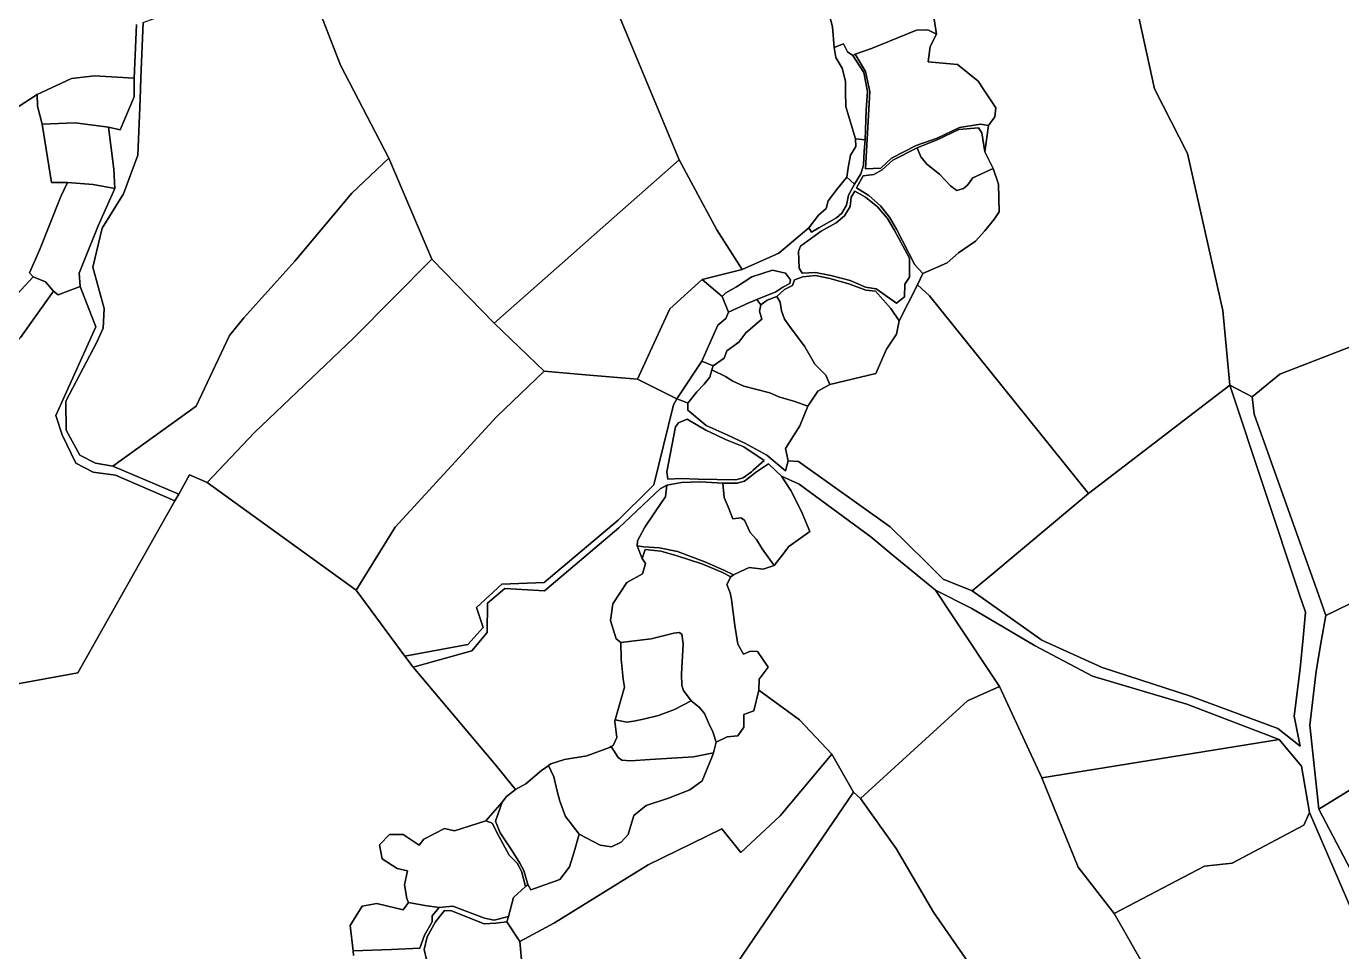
# Model space of a CAD drawing. Extents: x 542555 to 550520, y 1840485 to 1846995.
# Drawn here: x 547222.6 to 547558.7, y 1842206.6 to 1842443.2 of the extents above; entities that cross this region are included whole.
import ezdxf

# ---------------------------------------------------------------- set-up
doc = ezdxf.new("R2010")
doc.units = 0
doc.layers.add('Level 30', color=7, linetype='Continuous')

msp = doc.modelspace()

# ---------------------------------------------------------------- linework, layer by layer
at = {"layer": 'Level 30'}
for points in [[(547503.03, 1842463.12), (547510.89, 1842427.22), (547519.27, 1842410.72), (547528.34, 1842370.59), (547530.12, 1842351.45), (547494.01, 1842323.75), (547453.4, 1842374.28), (547450.27, 1842377.15), (547451.7, 1842380), (547457.86, 1842382.76), (547460.76, 1842385.27), (547465.13, 1842388.24), (547467.5, 1842390.9), (547470, 1842393.97), (547471.15, 1842395.79), (547471, 1842402.87), (547469.64, 1842406.87), (547467.52, 1842411.1), (547468.42, 1842417.82), (547470.08, 1842420.03), (547470.34, 1842422.39), (547467.46, 1842426.74), (547465.82, 1842429.18), (547460.54, 1842433.44), (547453.07, 1842434.12), (547453.53, 1842438.06), (547455.2, 1842441.23), (547453.84, 1842450.09)], [(547583.32, 1842369.97), (547542.89, 1842354.28), (547535.81, 1842348.48), (547530.12, 1842351.45), (547528.34, 1842370.59), (547519.27, 1842410.72), (547510.89, 1842427.22), (547503.03, 1842463.12)], [(547373.94, 1842446.29), (547376.6488, 1842439.7505), (547389.37, 1842409.04), (547369.9252, 1842391.8637), (547359.4866, 1842382.6429), (547342.14, 1842367.32), (547326.22, 1842383.64), (547315.21, 1842409.53), (547302.85, 1842433.27), (547292.65, 1842459.7)], [(547427.36, 1842447.59), (547428.61, 1842443.07), (547429.02, 1842437.83), (547429.47, 1842435.27), (547431.07, 1842432.5), (547431.95, 1842429.21), (547431.92, 1842426.41), (547431.96, 1842422.68), (547432.59, 1842420.66), (547434.47, 1842414.48), (547434.54, 1842412.5), (547433.22, 1842410.25), (547432.58, 1842407), (547432.23, 1842404.61), (547429.95, 1842401.8), (547427.5, 1842398.63), (547426.95, 1842396.63), (547425.04, 1842394.93), (547422.57, 1842391.71), (547414.86, 1842385.22), (547405.53, 1842381.03), (547399.04, 1842391.21), (547389.37, 1842409.04), (547376.6488, 1842439.7505), (547373.94, 1842446.29)], [(547250.78, 1842443.65), (547250.19, 1842429.92), (547240.06, 1842430.52), (547234.12, 1842429.83), (547225.35, 1842425.73), (547207.86, 1842414.42)], [(547252.49, 1842444.14), (547251.89, 1842430.02), (547251.73, 1842424.52), (547251.06, 1842410.25), (547247.44, 1842400.4), (547241.98, 1842391.57), (547239.61, 1842381.67), (547242.51, 1842371.1), (547242.25, 1842366.03), (547240.63, 1842362.49), (547232.69, 1842347.33), (547232.81, 1842339.93), (547236.29, 1842333.6), (547240.29, 1842331.56), (547244.7, 1842330.75), (547261.55, 1842323.62), (547260.59, 1842321.93), (547245.41, 1842328.47), (547239.69, 1842329.26), (547235.22, 1842331.52), (547231.79, 1842338.78), (547230.12, 1842343.72), (547240.33, 1842366.39), (547236.38, 1842376.65), (547236.12, 1842380.08), (547237.17, 1842382.61), (547240.98, 1842392.19), (547245.19, 1842401.78), (547245, 1842406.69), (547243.63, 1842417.38), (547246.57, 1842416.76), (547250.2, 1842425.17), (547250.19, 1842429.92), (547250.78, 1842443.65)], [(547221.14, 1842363.69), (547229.57, 1842375.47), (547230.74, 1842374.52), (547236.38, 1842376.65), (547240.33, 1842366.39), (547230.12, 1842343.72), (547231.79, 1842338.78), (547235.22, 1842331.52), (547239.69, 1842329.26), (547245.41, 1842328.47), (547260.59, 1842321.93), (547235.78, 1842277.94), (547219.02, 1842274.86)], [(547561.55, 1842216.58), (547550.5, 1842242.21), (547548.43, 1842254.05), (547542.69, 1842260.91), (547519.09, 1842269.9), (547495.05, 1842277.03), (547480.39, 1842284.82), (547468.9698, 1842291.5494), (547464.2, 1842294.36), (547454.9, 1842299.07), (547444.0966, 1842307.9424), (547438.34, 1842312.67), (547420.1, 1842326.19), (547415.53, 1842328.21), (547412.23, 1842331.37), (547408.8948, 1842329.1004), (547408.38, 1842328.75), (547406.07, 1842326.93), (547404.2, 1842326.39), (547400.55, 1842326.42), (547394.76, 1842326.76), (547390.01, 1842326.61), (547386.25, 1842325.86), (547384.55, 1842324.93), (547383.2152, 1842323.6712), (547374.01, 1842314.99), (547354.96, 1842298.91), (547344.84, 1842299.46), (547340.48, 1842295.69), (547340.34, 1842288.21), (547336.45, 1842283.53), (547321.41, 1842279.39), (547319.29, 1842282.17), (547335.41, 1842285.18), (547339.31, 1842289.53), (547337.59, 1842294.59), (547344.13, 1842300.62), (547354.91, 1842301.02), (547373.84, 1842316.92), (547381.9751, 1842325.0103), (547382.93, 1842325.96), (547387.93, 1842346.43), (547388.8, 1842347.97), (547390.8943, 1842347.1708), (547391.63, 1842346.89), (547391.6172, 1842346.3078), (547391.59, 1842345.07), (547396.3346, 1842341.181), (547396.47, 1842341.07), (547401.82, 1842338.69), (547406.15, 1842336.62), (547411.84, 1842333.55), (547416.61, 1842329.52), (547417.24, 1842332.12), (547419.94, 1842331.96), (547443.29, 1842315.25), (547452.3147, 1842306.3714), (547456.88, 1842301.88), (547464.24, 1842298.86), (547474.7167, 1842291.4788), (547482.11, 1842286.27), (547497.49, 1842279.27), (547520.28, 1842271.85), (547542.37, 1842263.68), (547548.09, 1842259.18), (547546.58, 1842266.83), (547548.12, 1842279.04), (547548.8243, 1842286.8357), (547549.42, 1842293.43), (547547.8657, 1842298.1027), (547530.12, 1842351.45), (547535.81, 1842348.48), (547536.35, 1842344.02), (547552.8219, 1842297.7022), (547554.64, 1842292.59), (547553.5626, 1842286.4374), (547552.15, 1842278.37), (547550.51, 1842264.58), (547552.87, 1842243.09), (547561.84, 1842225.82)], [(547219.02, 1842274.86), (547235.78, 1842277.94), (547260.59, 1842321.93), (547261.55, 1842323.62), (547264.3, 1842328.5), (547268.77, 1842326.59), (547306.84, 1842299.07), (547319.29, 1842282.17), (547321.41, 1842279.39), (547342.47, 1842254.44), (547347.57, 1842248.08), (547345.26, 1842246.34), (547344.16, 1842244.89), (547339.97, 1842240.12), (547331.97, 1842237.49), (547329.43, 1842238.11), (547324.16, 1842235.43), (547322.98, 1842233.84), (547318.93, 1842236.58), (547315.43, 1842236.56), (547312.81, 1842233.91), (547313.53, 1842230.41), (547317.34, 1842227.86), (547319.99, 1842227.26), (547319.19, 1842223.71), (547319.85, 1842220.24), (547320.23, 1842219.17), (547318.91, 1842217.31), (547312.17, 1842218.99), (547308.41, 1842218.27), (547305.39, 1842213.29), (547306.14, 1842206.81), (547306.21, 1842205.62)], [(547569.07, 1842253), (547552.87, 1842243.09), (547550.51, 1842264.58), (547552.15, 1842278.37), (547553.5626, 1842286.4374), (547554.64, 1842292.59), (547563.7534, 1842296.9786)], [(547561.84, 1842225.82), (547552.87, 1842243.09), (547569.07, 1842253)], [(547306.21, 1842205.62), (547306.14, 1842206.81), (547315.9, 1842207.2), (547323.18, 1842207.55), (547324.32, 1842210.85), (547326.32, 1842214.3), (547326.3, 1842215.83), (547328.05, 1842217.95), (547331.57, 1842218.24), (547339.65, 1842215.22), (547342.14, 1842214.71), (547345.78, 1842215.63), (547345.39, 1842214.23), (547342.58, 1842213.89), (547339.57, 1842213.79), (547331.27, 1842217.11), (547329.43, 1842217.15), (547327.19, 1842214.22), (547325.03, 1842210.43), (547324.22, 1842207.16), (547324.86, 1842204.65)]]:
    msp.add_lwpolyline(points, dxfattribs=at)
for points in [[(547266.02, 1842346.06), (547244.7, 1842330.75), (547240.29, 1842331.56), (547236.29, 1842333.6), (547232.81, 1842339.93), (547232.69, 1842347.33), (547240.63, 1842362.49), (547242.25, 1842366.03), (547242.51, 1842371.1), (547239.61, 1842381.67), (547241.98, 1842391.57), (547247.44, 1842400.4), (547251.06, 1842410.25), (547251.73, 1842424.52), (547251.89, 1842430.02), (547252.49, 1842444.14), (547270.22, 1842450.71), (547292.65, 1842459.7), (547302.85, 1842433.27), (547315.21, 1842409.53), (547305.78, 1842400.58), (547291.18, 1842383.18), (547278.19, 1842368.64), (547274.49, 1842364.17)], [(547438.56, 1842437.52), (547434.41, 1842436.06), (547433.76, 1842435.75), (547432.45, 1842436.72), (547431.4, 1842438.7), (547429.02, 1842437.83), (547428.61, 1842443.07), (547427.36, 1842447.59), (547423.92, 1842453.1), (547423.25, 1842456.03), (547427.11, 1842456.39), (547437.01, 1842457.14), (547441.71, 1842457.32), (547448.01, 1842458.92), (547451.99, 1842459.23), (547452.84, 1842453.68), (547453.84, 1842450.09), (547455.2, 1842441.23), (547452.91, 1842442.28), (547450.09, 1842442.22)], [(547455.2, 1842441.23), (547453.53, 1842438.06), (547453.07, 1842434.12), (547460.54, 1842433.44), (547465.82, 1842429.18), (547467.46, 1842426.74), (547470.34, 1842422.39), (547470.08, 1842420.03), (547468.42, 1842417.82), (547466.4, 1842418.19), (547461.02, 1842417.36), (547455.32, 1842414.64), (547449.94, 1842412.77), (547443.64, 1842409.52), (547440.97, 1842406.98), (547437, 1842406.75), (547438.14, 1842426.57), (547437, 1842431.64), (547434.41, 1842436.06), (547438.56, 1842437.52), (547450.09, 1842442.22), (547452.91, 1842442.28)], [(547436.59, 1842431.38), (547437.55, 1842426.58), (547437.23, 1842421.84), (547436.92, 1842414.16), (547434.47, 1842414.48), (547432.59, 1842420.66), (547431.96, 1842422.68), (547431.92, 1842426.41), (547431.95, 1842429.21), (547431.07, 1842432.5), (547429.47, 1842435.27), (547429.02, 1842437.83), (547431.4, 1842438.7), (547432.45, 1842436.72), (547433.76, 1842435.75)], [(547468.42, 1842417.82), (547467.52, 1842411.1), (547466.76, 1842415.97), (547465.89, 1842417.27), (547460.83, 1842416.79), (547455.54, 1842414.29), (547450.26, 1842412.11), (547443.99, 1842408.99), (547441.32, 1842406.53), (547439.17, 1842405.32), (547436.44, 1842405.02), (547434.76, 1842401.87), (547437.86, 1842399.95), (547440.89, 1842397.33), (547443.14, 1842394.39), (547444.94, 1842391.35), (547449.59, 1842382.24), (547451.7, 1842380), (547450.27, 1842377.15), (547445.65, 1842367.93), (547443.53, 1842371.07), (547439.56, 1842375.53), (547437.07, 1842375.74), (547432.77, 1842377.34), (547427.87, 1842378.73), (547424.24, 1842379.47), (547420.97, 1842379.16), (547418.84, 1842378.39), (547418.39, 1842376.91), (547416.36, 1842375.9), (547414.36, 1842374.09), (547411.88, 1842373.23), (547410.24, 1842372.01), (547409.23, 1842373.33), (547414.08, 1842375.34), (547415.91, 1842376.51), (547417.69, 1842377.48), (547417.86, 1842378.43), (547416.54, 1842380.11), (547413.23, 1842380.88), (547408, 1842379.17), (547404.04, 1842376.64), (547401.35, 1842375.1), (547400.38, 1842374.17), (547395.25, 1842378.45), (547405.53, 1842381.03), (547414.86, 1842385.22), (547422.57, 1842391.71), (547423.22, 1842390.57), (547425.13, 1842391.7), (547429.62, 1842394.28), (547430.96, 1842395.44), (547432.2, 1842397.49), (547432.66, 1842400.02), (547434.21, 1842402.85), (547435.84, 1842405.47), (547436.51, 1842407.71), (547436.67, 1842411.25), (547436.92, 1842414.16), (547437.23, 1842421.84), (547437.55, 1842426.58), (547436.59, 1842431.38), (547433.76, 1842435.75), (547434.41, 1842436.06), (547437, 1842431.64), (547438.14, 1842426.57), (547437, 1842406.75), (547440.97, 1842406.98), (547443.64, 1842409.52), (547449.94, 1842412.77), (547455.32, 1842414.64), (547461.02, 1842417.36), (547466.4, 1842418.19)], [(547250.19, 1842429.92), (547250.2, 1842425.17), (547246.57, 1842416.76), (547243.63, 1842417.38), (547235.05, 1842418.5), (547226.68, 1842418.23), (547225.47, 1842422.77), (547225.35, 1842425.73), (547234.12, 1842429.83), (547240.06, 1842430.52)], [(547223.42, 1842380.2), (547224.38, 1842379.17), (547216.07, 1842370.24), (547209.65, 1842363.5), (547207.88, 1842366.18), (547204.49, 1842368.17), (547210.57, 1842377.64), (547216.47, 1842396.31), (547207.86, 1842414.42), (547225.35, 1842425.73), (547225.47, 1842422.77), (547226.68, 1842418.23), (547229, 1842403.3), (547233.16, 1842403.25), (547231.45, 1842399.7), (547225.99, 1842385.98)], [(547239.67, 1842402.75), (547233.16, 1842403.25), (547229, 1842403.3), (547226.68, 1842418.23), (547235.05, 1842418.5), (547243.63, 1842417.38), (547245, 1842406.69), (547245.19, 1842401.78)], [(547467.52, 1842411.1), (547469.64, 1842406.87), (547464.47, 1842404.45), (547463.07, 1842402.61), (547462.05, 1842401.76), (547460.34, 1842401.2), (547458.76, 1842402.43), (547455.93, 1842405.43), (547452.7, 1842407.97), (547451.16, 1842409.82), (547450.26, 1842412.11), (547455.54, 1842414.29), (547460.83, 1842416.79), (547465.89, 1842417.27), (547466.76, 1842415.97)], [(547434.47, 1842414.48), (547436.92, 1842414.16), (547436.67, 1842411.25), (547436.51, 1842407.71), (547435.84, 1842405.47), (547434.21, 1842402.85), (547432.23, 1842404.61), (547432.58, 1842407), (547433.22, 1842410.25), (547434.54, 1842412.5)], [(547469.64, 1842406.87), (547471, 1842402.87), (547471.15, 1842395.79), (547470, 1842393.97), (547467.5, 1842390.9), (547465.13, 1842388.24), (547460.76, 1842385.27), (547457.86, 1842382.76), (547451.7, 1842380), (547449.59, 1842382.24), (547444.94, 1842391.35), (547443.14, 1842394.39), (547440.89, 1842397.33), (547437.86, 1842399.95), (547434.76, 1842401.87), (547436.44, 1842405.02), (547439.17, 1842405.32), (547441.32, 1842406.53), (547443.99, 1842408.99), (547450.26, 1842412.11), (547451.16, 1842409.82), (547452.7, 1842407.97), (547455.93, 1842405.43), (547458.76, 1842402.43), (547460.34, 1842401.2), (547462.05, 1842401.76), (547463.07, 1842402.61), (547464.47, 1842404.45)], [(547315.21, 1842409.53), (547326.22, 1842383.64), (547306.29, 1842363.59), (547280.9, 1842339.35), (547268.77, 1842326.59), (547264.3, 1842328.5), (547261.55, 1842323.62), (547244.7, 1842330.75), (547266.02, 1842346.06), (547274.49, 1842364.17), (547278.19, 1842368.64), (547291.18, 1842383.18), (547305.78, 1842400.58)], [(547389.37, 1842409.04), (547399.04, 1842391.21), (547405.53, 1842381.03), (547395.25, 1842378.45), (547387.05, 1842371.02), (547381.9759, 1842360.0485), (547378.73, 1842353.03), (547365.5197, 1842354.1355), (547354.95, 1842355.02), (547342.14, 1842367.32), (547359.4866, 1842382.6429), (547369.9252, 1842391.8637)], [(547233.16, 1842403.25), (547239.67, 1842402.75), (547245.19, 1842401.78), (547240.98, 1842392.19), (547237.17, 1842382.61), (547236.12, 1842380.08), (547236.38, 1842376.65), (547230.74, 1842374.52), (547229.57, 1842375.47), (547227.47, 1842377.92), (547224.38, 1842379.17), (547223.42, 1842380.2), (547225.99, 1842385.98), (547231.45, 1842399.7)], [(547432.23, 1842404.61), (547434.21, 1842402.85), (547432.66, 1842400.02), (547432.2, 1842397.49), (547430.96, 1842395.44), (547429.62, 1842394.28), (547425.13, 1842391.7), (547423.22, 1842390.57), (547422.57, 1842391.71), (547425.04, 1842394.93), (547426.95, 1842396.63), (547427.5, 1842398.63), (547429.95, 1842401.8)], [(547442.61, 1842394.05), (547440.08, 1842397.08), (547437.06, 1842399.54), (547434.27, 1842401.03), (547433.33, 1842399.51), (547433.07, 1842397.15), (547431.68, 1842394.75), (547429.51, 1842392.94), (547425.71, 1842390.8), (547424.15, 1842389.72), (547420.45, 1842387.01), (547419.89, 1842385.62), (547420.08, 1842381.34), (547420.81, 1842380.09), (547424.23, 1842380.24), (547428.14, 1842379.5), (547433.11, 1842378.2), (547437.04, 1842376.52), (547439.74, 1842376.1), (547444.98, 1842372.42), (547446.97, 1842374.05), (547447.1, 1842377.27), (547448.22, 1842379.04), (547448.27, 1842383.92), (547444.37, 1842391.21)], [(547440.08, 1842397.08), (547442.61, 1842394.05), (547444.37, 1842391.21), (547448.27, 1842383.92), (547448.22, 1842379.04), (547447.1, 1842377.27), (547446.97, 1842374.05), (547444.98, 1842372.42), (547439.74, 1842376.1), (547437.04, 1842376.52), (547433.11, 1842378.2), (547428.14, 1842379.5), (547424.23, 1842380.24), (547420.81, 1842380.09), (547420.08, 1842381.34), (547419.89, 1842385.62), (547420.45, 1842387.01), (547424.15, 1842389.72), (547425.71, 1842390.8), (547429.51, 1842392.94), (547431.68, 1842394.75), (547433.07, 1842397.15), (547433.33, 1842399.51), (547434.27, 1842401.03), (547437.06, 1842399.54)], [(547342.14, 1842367.32), (547354.95, 1842355.02), (547342.77, 1842343.39), (547316.83, 1842315.14), (547306.84, 1842299.07), (547268.77, 1842326.59), (547280.9, 1842339.35), (547306.29, 1842363.59), (547326.22, 1842383.64)], [(547221.14, 1842363.69), (547211.71, 1842353.55), (547205.25, 1842355.6), (547208.25, 1842360.68), (547209.65, 1842363.5), (547216.07, 1842370.24), (547224.38, 1842379.17), (547227.47, 1842377.92), (547229.57, 1842375.47)], [(547400.38, 1842374.17), (547402.03, 1842370.14), (547401.3, 1842368.48), (547399.26, 1842366.78), (547395.22, 1842357.63), (547389.4728, 1842348.9823), (547388.8, 1842347.97), (547378.73, 1842353.03), (547381.9759, 1842360.0485), (547387.05, 1842371.02), (547395.25, 1842378.45)], [(547413.23, 1842380.88), (547416.54, 1842380.11), (547417.86, 1842378.43), (547417.69, 1842377.48), (547415.91, 1842376.51), (547414.08, 1842375.34), (547409.23, 1842373.33), (547407.2, 1842372.49), (547402.03, 1842370.14), (547400.38, 1842374.17), (547401.35, 1842375.1), (547404.04, 1842376.64), (547408, 1842379.17)], [(547439.69, 1842354.44), (547427.88, 1842351.64), (547426.86, 1842354.01), (547424.09, 1842356.84), (547421.45, 1842361.45), (547418.01, 1842365.99), (547416.31, 1842368.3), (547415.55, 1842370.44), (547415.2, 1842372.65), (547414.36, 1842374.09), (547416.36, 1842375.9), (547418.39, 1842376.91), (547418.84, 1842378.39), (547420.97, 1842379.16), (547424.24, 1842379.47), (547427.87, 1842378.73), (547432.77, 1842377.34), (547437.07, 1842375.74), (547439.56, 1842375.53), (547443.53, 1842371.07), (547445.65, 1842367.93), (547444.91, 1842364.49), (547442.38, 1842360.67)], [(547470.7966, 1842304.3418), (547464.24, 1842298.86), (547456.88, 1842301.88), (547452.3147, 1842306.3714), (547443.29, 1842315.25), (547419.94, 1842331.96), (547417.24, 1842332.12), (547416.61, 1842335.23), (547420.27, 1842341.07), (547422.31, 1842346.1), (547424.87, 1842349.95), (547427.88, 1842351.64), (547439.69, 1842354.44), (547442.38, 1842360.67), (547444.91, 1842364.49), (547445.65, 1842367.93), (547450.27, 1842377.15), (547453.4, 1842374.28), (547494.01, 1842323.75)], [(547400.87, 1842358.33), (547398.12, 1842356.39), (547395.22, 1842357.63), (547399.26, 1842366.78), (547401.3, 1842368.48), (547402.03, 1842370.14), (547407.2, 1842372.49), (547409.23, 1842373.33), (547410.24, 1842372.01), (547409.97, 1842370.41), (547410.51, 1842368.3), (547406.42, 1842364.81), (547404.62, 1842362.47), (547401.56, 1842360.24)], [(547414.36, 1842374.09), (547415.2, 1842372.65), (547415.55, 1842370.44), (547416.31, 1842368.3), (547418.01, 1842365.99), (547421.45, 1842361.45), (547424.09, 1842356.84), (547426.86, 1842354.01), (547427.88, 1842351.64), (547424.87, 1842349.95), (547422.31, 1842346.1), (547418.93, 1842347.26), (547414.9, 1842348.51), (547412.56, 1842349.53), (547405.9, 1842351.17), (547403.08, 1842352.51), (547401.28, 1842353.68), (547397.72, 1842355.39), (547398.12, 1842356.39), (547400.87, 1842358.33), (547401.56, 1842360.24), (547404.62, 1842362.47), (547406.42, 1842364.81), (547410.51, 1842368.3), (547409.97, 1842370.41), (547410.24, 1842372.01), (547411.88, 1842373.23)], [(547563.7534, 1842296.9786), (547554.64, 1842292.59), (547552.8219, 1842297.7022), (547536.35, 1842344.02), (547535.81, 1842348.48), (547542.89, 1842354.28), (547583.32, 1842369.97), (547585.98, 1842370.99), (547599.37, 1842314.13)], [(547378.73, 1842353.03), (547388.8, 1842347.97), (547387.93, 1842346.43), (547382.93, 1842325.96), (547381.9751, 1842325.0103), (547373.84, 1842316.92), (547354.91, 1842301.02), (547344.13, 1842300.62), (547337.59, 1842294.59), (547339.31, 1842289.53), (547335.41, 1842285.18), (547319.29, 1842282.17), (547306.84, 1842299.07), (547316.83, 1842315.14), (547342.77, 1842343.39), (547354.95, 1842355.02), (547365.5197, 1842354.1355)], [(547395.22, 1842357.63), (547398.12, 1842356.39), (547397.72, 1842355.39), (547397.23, 1842353.55), (547395.77, 1842351.72), (547393.95, 1842349.75), (547391.63, 1842346.89), (547390.8943, 1842347.1708), (547388.8, 1842347.97), (547389.4728, 1842348.9823)], [(547397.72, 1842355.39), (547401.28, 1842353.68), (547403.08, 1842352.51), (547405.9, 1842351.17), (547412.56, 1842349.53), (547414.9, 1842348.51), (547418.93, 1842347.26), (547422.31, 1842346.1), (547420.27, 1842341.07), (547416.61, 1842335.23), (547417.24, 1842332.12), (547416.61, 1842329.52), (547411.84, 1842333.55), (547406.15, 1842336.62), (547401.82, 1842338.69), (547396.47, 1842341.07), (547396.3346, 1842341.181), (547391.59, 1842345.07), (547391.6172, 1842346.3078), (547391.63, 1842346.89), (547393.95, 1842349.75), (547395.77, 1842351.72), (547397.23, 1842353.55)], [(547530.12, 1842351.45), (547547.8657, 1842298.1027), (547549.42, 1842293.43), (547548.8243, 1842286.8357), (547548.12, 1842279.04), (547546.58, 1842266.83), (547548.09, 1842259.18), (547542.37, 1842263.68), (547520.28, 1842271.85), (547497.49, 1842279.27), (547482.11, 1842286.27), (547474.7167, 1842291.4788), (547464.24, 1842298.86), (547470.7966, 1842304.3418), (547494.01, 1842323.75)], [(547407.85, 1842329.31), (547405.8, 1842327.77), (547403.87, 1842327.23), (547394.26, 1842327.46), (547389.78, 1842327.61), (547386.49, 1842327.41), (547386.22, 1842329.32), (547388.5, 1842340.77), (547389.24, 1842341.81), (547391.42, 1842342.77), (547396.26, 1842339.92), (547398.9701, 1842338.6408), (547401.26, 1842337.56), (547405.91, 1842335.68), (547411.14, 1842332.24), (547408.2975, 1842329.7085)], [(547405.8, 1842327.77), (547407.85, 1842329.31), (547408.2975, 1842329.7085), (547411.14, 1842332.24), (547405.91, 1842335.68), (547401.26, 1842337.56), (547398.9701, 1842338.6408), (547396.26, 1842339.92), (547391.42, 1842342.77), (547389.24, 1842341.81), (547388.5, 1842340.77), (547386.22, 1842329.32), (547386.49, 1842327.41), (547389.78, 1842327.61), (547394.26, 1842327.46), (547403.87, 1842327.23)], [(547415.53, 1842328.21), (547417.9, 1842324.5), (547420.11, 1842320.35), (547420.8219, 1842318.7063), (547422.83, 1842314.07), (547417.47, 1842310.25), (547415.8, 1842308.12), (547413.66, 1842305.32), (547410.65, 1842309.6), (547409.15, 1842311.99), (547407.58, 1842313.78), (547406.13, 1842316.94), (547405.19, 1842317.54), (547403.15, 1842317.25), (547401.92, 1842320.38), (547400.9, 1842322.78), (547400.55, 1842326.42), (547404.2, 1842326.39), (547406.07, 1842326.93), (547408.38, 1842328.75), (547408.8948, 1842329.1004), (547412.23, 1842331.37)], [(547454.9, 1842299.07), (547459.5843, 1842292.002), (547471.25, 1842274.4), (547463.06, 1842270.78), (547435.7, 1842245.76), (547433.97, 1842247.38), (547428.39, 1842257.13), (547420.17, 1842265.89), (547409.75, 1842273.5), (547409.89, 1842276.32), (547412.13, 1842279.39), (547409.44, 1842283.36), (547407.65, 1842283.47), (547405.86, 1842282.65), (547404.4, 1842285.28), (547403.61, 1842290.01), (547402.78, 1842296.65), (547402.44, 1842298.35), (547401.59, 1842300.52), (547402.64, 1842302.5), (547403.28, 1842302.97), (547405.045, 1842303.8193), (547407.27, 1842304.89), (547410.84, 1842304.44), (547413.66, 1842305.32), (547415.8, 1842308.12), (547417.47, 1842310.25), (547422.83, 1842314.07), (547420.8219, 1842318.7063), (547420.11, 1842320.35), (547417.9, 1842324.5), (547415.53, 1842328.21), (547420.1, 1842326.19), (547438.34, 1842312.67), (547444.0966, 1842307.9424)], [(547378.74, 1842311.67), (547378.64, 1842310.36), (547379.94, 1842307.11), (547380.79, 1842305.87), (547380.07, 1842303.24), (547376.03, 1842301.05), (547372.48, 1842295.53), (547371.83, 1842291.29), (547373.3, 1842286.59), (547374.48, 1842285.71), (547374.6, 1842281.38), (547375.09, 1842276.26), (547375.41, 1842274.25), (547373.09, 1842265.9), (547372.94, 1842265.48), (547373.51, 1842261.36), (547372.55, 1842259.37), (547372.06, 1842259.1), (547371.57, 1842258.84), (547365.86, 1842256.69), (547360.08, 1842255.76), (547356.58, 1842254.68), (547356.02, 1842254.2), (547355.62, 1842253.86), (547354.21, 1842252.97), (547350.22, 1842249.57), (547347.57, 1842248.08), (547342.47, 1842254.44), (547321.41, 1842279.39), (547336.45, 1842283.53), (547340.34, 1842288.21), (547340.48, 1842295.69), (547344.84, 1842299.46), (547354.96, 1842298.91), (547374.01, 1842314.99), (547383.2152, 1842323.6712), (547384.55, 1842324.93), (547386.25, 1842325.86), (547385.95, 1842322.95), (547385.0897, 1842321.6838), (547380.65, 1842315.15)], [(547405.045, 1842303.8193), (547403.28, 1842302.97), (547400.86, 1842304.2), (547396.01, 1842306.27), (547388.97, 1842308.92), (547384.39, 1842309.9), (547380.42, 1842310.15), (547378.64, 1842310.36), (547378.74, 1842311.67), (547380.65, 1842315.15), (547385.0897, 1842321.6838), (547385.95, 1842322.95), (547386.25, 1842325.86), (547390.01, 1842326.61), (547394.76, 1842326.76), (547400.55, 1842326.42), (547400.9, 1842322.78), (547401.92, 1842320.38), (547403.15, 1842317.25), (547405.19, 1842317.54), (547406.13, 1842316.94), (547407.58, 1842313.78), (547409.15, 1842311.99), (547410.65, 1842309.6), (547413.66, 1842305.32), (547410.84, 1842304.44), (547407.27, 1842304.89)], [(547409.89, 1842276.32), (547409.75, 1842273.5), (547408.52, 1842268.23), (547405.9, 1842267.23), (547405.9, 1842264), (547404.38, 1842261.8), (547401.66, 1842261.53), (547398.84, 1842260.23), (547398.01, 1842262.87), (547396.88, 1842265.13), (547395.92, 1842267.56), (547394.54, 1842269.14), (547392.44, 1842270.72), (547390.52, 1842273.39), (547390.11, 1842274.66), (547389.98, 1842277.56), (547390.46, 1842285.33), (547390.12, 1842287.77), (547389.39, 1842288.2), (547388.07, 1842288.07), (547382.27, 1842286.59), (547374.48, 1842285.71), (547373.3, 1842286.59), (547371.83, 1842291.29), (547372.48, 1842295.53), (547376.03, 1842301.05), (547380.07, 1842303.24), (547380.79, 1842305.87), (547379.94, 1842307.11), (547380.73, 1842309.49), (547384.72, 1842309.01), (547388.89, 1842307.87), (547395.22, 1842305.76), (547400.3, 1842303.69), (547402.64, 1842302.5), (547401.59, 1842300.52), (547402.44, 1842298.35), (547402.78, 1842296.65), (547403.61, 1842290.01), (547404.4, 1842285.28), (547405.86, 1842282.65), (547407.65, 1842283.47), (547409.44, 1842283.36), (547412.13, 1842279.39)], [(547403.28, 1842302.97), (547402.64, 1842302.5), (547400.3, 1842303.69), (547395.22, 1842305.76), (547388.89, 1842307.87), (547384.72, 1842309.01), (547380.73, 1842309.49), (547379.94, 1842307.11), (547378.64, 1842310.36), (547380.42, 1842310.15), (547384.39, 1842309.9), (547388.97, 1842308.92), (547396.01, 1842306.27), (547400.86, 1842304.2)], [(547542.69, 1842260.91), (547482.04, 1842251.07), (547471.25, 1842274.4), (547459.5843, 1842292.002), (547454.9, 1842299.07), (547464.2, 1842294.36), (547468.9698, 1842291.5494), (547480.39, 1842284.82), (547495.05, 1842277.03), (547519.09, 1842269.9)], [(547376.02, 1842265.31), (547373.09, 1842265.9), (547375.41, 1842274.25), (547375.09, 1842276.26), (547374.6, 1842281.38), (547374.48, 1842285.71), (547382.27, 1842286.59), (547388.07, 1842288.07), (547389.39, 1842288.2), (547390.12, 1842287.77), (547390.46, 1842285.33), (547389.98, 1842277.56), (547390.11, 1842274.66), (547390.52, 1842273.39), (547392.44, 1842270.72), (547388.25, 1842268.58), (547384.1, 1842266.98), (547380.63, 1842266.12), (547377.8, 1842265.54)], [(547502.84, 1842143.11), (547475.17, 1842136.37), (547463.01, 1842195.58), (547463.22, 1842203.99), (547454.36, 1842216.7), (547444.86, 1842233.04), (547435.7, 1842245.76), (547463.06, 1842270.78), (547471.25, 1842274.4), (547482.04, 1842251.07), (547491.32, 1842228.26), (547500.55, 1842216.43), (547517.78, 1842186.2), (547529.05, 1842156.22)], [(547357.56, 1842214.04), (547348.73, 1842209.24), (547345.39, 1842214.23), (547345.78, 1842215.63), (547347.04, 1842220.52), (547350.16, 1842223.3), (547350.73, 1842223.77), (547351.53, 1842222.43), (547358.96, 1842225.08), (547361.43, 1842228.29), (547362.56, 1842232.14), (547363.85, 1842236.69), (547369.2, 1842233.83), (547372.08, 1842233.45), (547374.6, 1842234.64), (547376.34, 1842236.56), (547377.82, 1842241.46), (547380.97, 1842244.01), (547386.69, 1842245.87), (547392.16, 1842247.98), (547395.31, 1842250.3), (547397.88, 1842256.51), (547398.15, 1842257.5), (547398.42, 1842258.48), (547398.84, 1842260.23), (547401.66, 1842261.53), (547404.38, 1842261.8), (547405.9, 1842264), (547405.9, 1842267.23), (547408.52, 1842268.23), (547409.75, 1842273.5), (547420.17, 1842265.89), (547428.39, 1842257.13), (547415.22, 1842241.35), (547405.15, 1842231.96), (547400.28, 1842238.03), (547381.53, 1842228.8)], [(547392.44, 1842270.72), (547394.54, 1842269.14), (547395.92, 1842267.56), (547396.88, 1842265.13), (547398.01, 1842262.87), (547398.84, 1842260.23), (547398.42, 1842258.48), (547398.15, 1842257.5), (547393.08, 1842256.44), (547381.98, 1842255.74), (547377.01, 1842255.39), (547374.75, 1842255.58), (547373.84, 1842256.25), (547372.06, 1842259.1), (547372.55, 1842259.37), (547373.51, 1842261.36), (547372.94, 1842265.48), (547373.09, 1842265.9), (547376.02, 1842265.31), (547377.8, 1842265.54), (547380.63, 1842266.12), (547384.1, 1842266.98), (547388.25, 1842268.58)], [(547523.61, 1842228.52), (547500.55, 1842216.43), (547491.32, 1842228.26), (547482.04, 1842251.07), (547542.69, 1842260.91), (547548.43, 1842254.05), (547550.5, 1842242.21), (547548.98, 1842239.01), (547530.69, 1842229.22)], [(547369.2, 1842233.83), (547363.85, 1842236.69), (547361.33, 1842240.02), (547360.4, 1842241.21), (547358.94, 1842245.15), (547358.24, 1842247.63), (547357.36, 1842251.35), (547356.02, 1842254.2), (547356.58, 1842254.68), (547360.08, 1842255.76), (547365.86, 1842256.69), (547371.57, 1842258.84), (547372.06, 1842259.1), (547373.84, 1842256.25), (547374.75, 1842255.58), (547377.01, 1842255.39), (547381.98, 1842255.74), (547393.08, 1842256.44), (547398.15, 1842257.5), (547397.88, 1842256.51), (547395.31, 1842250.3), (547392.16, 1842247.98), (547386.69, 1842245.87), (547380.97, 1842244.01), (547377.82, 1842241.46), (547376.34, 1842236.56), (547374.6, 1842234.64), (547372.08, 1842233.45)], [(547351.53, 1842222.43), (547350.73, 1842223.77), (547349.76, 1842227.39), (547348.73, 1842229.27), (547346.76, 1842232.43), (547343.69, 1842236.98), (547342.48, 1842239.96), (547344.16, 1842244.89), (547345.26, 1842246.34), (547347.57, 1842248.08), (547350.22, 1842249.57), (547354.21, 1842252.97), (547355.62, 1842253.86), (547356.02, 1842254.2), (547357.36, 1842251.35), (547358.24, 1842247.63), (547358.94, 1842245.15), (547360.4, 1842241.21), (547361.33, 1842240.02), (547363.85, 1842236.69), (547362.56, 1842232.14), (547361.43, 1842228.29), (547358.96, 1842225.08)], [(547428.39, 1842257.13), (547433.97, 1842247.38), (547419.69, 1842226.57), (547402.84, 1842201.72), (547383.76, 1842176.07), (547372.35, 1842161.85), (547358.37, 1842167.91), (547347.03, 1842171.6), (547346.46, 1842183.12), (547343.57, 1842194.88), (547346.27, 1842198.44), (547349.15, 1842204.58), (547348.73, 1842209.24), (547357.56, 1842214.04), (547381.53, 1842228.8), (547400.28, 1842238.03), (547405.15, 1842231.96), (547415.22, 1842241.35)], [(547475.17, 1842136.37), (547451.65, 1842126.09), (547426.21, 1842139.69), (547412.15, 1842149.19), (547396.79, 1842162.72), (547387.14, 1842155.49), (547372.35, 1842161.85), (547383.76, 1842176.07), (547402.84, 1842201.72), (547419.69, 1842226.57), (547433.97, 1842247.38), (547435.7, 1842245.76), (547444.86, 1842233.04), (547454.36, 1842216.7), (547463.22, 1842203.99), (547463.01, 1842195.58)], [(547350.73, 1842223.77), (547350.16, 1842223.3), (547349.13, 1842227.2), (547347.98, 1842229.28), (547345.97, 1842231.32), (547343.33, 1842236.14), (547341.64, 1842239.47), (547339.97, 1842240.12), (547344.16, 1842244.89), (547342.48, 1842239.96), (547343.69, 1842236.98), (547346.76, 1842232.43), (547348.73, 1842229.27), (547349.76, 1842227.39)], [(547594.5, 1842131.61), (547552.14, 1842112.68), (547529.05, 1842156.22), (547517.78, 1842186.2), (547500.55, 1842216.43), (547523.61, 1842228.52), (547530.69, 1842229.22), (547548.98, 1842239.01), (547550.5, 1842242.21), (547561.55, 1842216.58), (547574.22, 1842184.8)], [(547339.97, 1842240.12), (547341.64, 1842239.47), (547343.33, 1842236.14), (547345.97, 1842231.32), (547347.98, 1842229.28), (547349.13, 1842227.2), (547350.16, 1842223.3), (547347.04, 1842220.52), (547345.78, 1842215.63), (547342.14, 1842214.71), (547339.65, 1842215.22), (547331.57, 1842218.24), (547328.05, 1842217.95), (547324.41, 1842218.41), (547320.23, 1842219.17), (547319.85, 1842220.24), (547319.19, 1842223.71), (547319.99, 1842227.26), (547317.34, 1842227.86), (547313.53, 1842230.41), (547312.81, 1842233.91), (547315.43, 1842236.56), (547318.93, 1842236.58), (547322.98, 1842233.84), (547324.16, 1842235.43), (547329.43, 1842238.11), (547331.97, 1842237.49)], [(547320.23, 1842219.17), (547324.41, 1842218.41), (547328.05, 1842217.95), (547326.3, 1842215.83), (547326.32, 1842214.3), (547324.32, 1842210.85), (547323.18, 1842207.55), (547315.9, 1842207.2), (547306.14, 1842206.81), (547305.39, 1842213.29), (547308.41, 1842218.27), (547312.17, 1842218.99), (547318.91, 1842217.31)], [(547348.73, 1842209.24), (547349.15, 1842204.58), (547346.27, 1842198.44), (547343.57, 1842194.88), (547336.96, 1842192.78), (547332.78, 1842191.81), (547331.77, 1842193.26), (547332.46, 1842195.27), (547330.93, 1842198.31), (547326.27, 1842202.51), (547324.86, 1842204.65), (547324.22, 1842207.16), (547325.03, 1842210.43), (547327.19, 1842214.22), (547329.43, 1842217.15), (547331.27, 1842217.11), (547339.57, 1842213.79), (547342.58, 1842213.89), (547345.39, 1842214.23)]]:
    msp.add_lwpolyline(points, close=True, dxfattribs=at)

doc.saveas('drawing.dxf')
